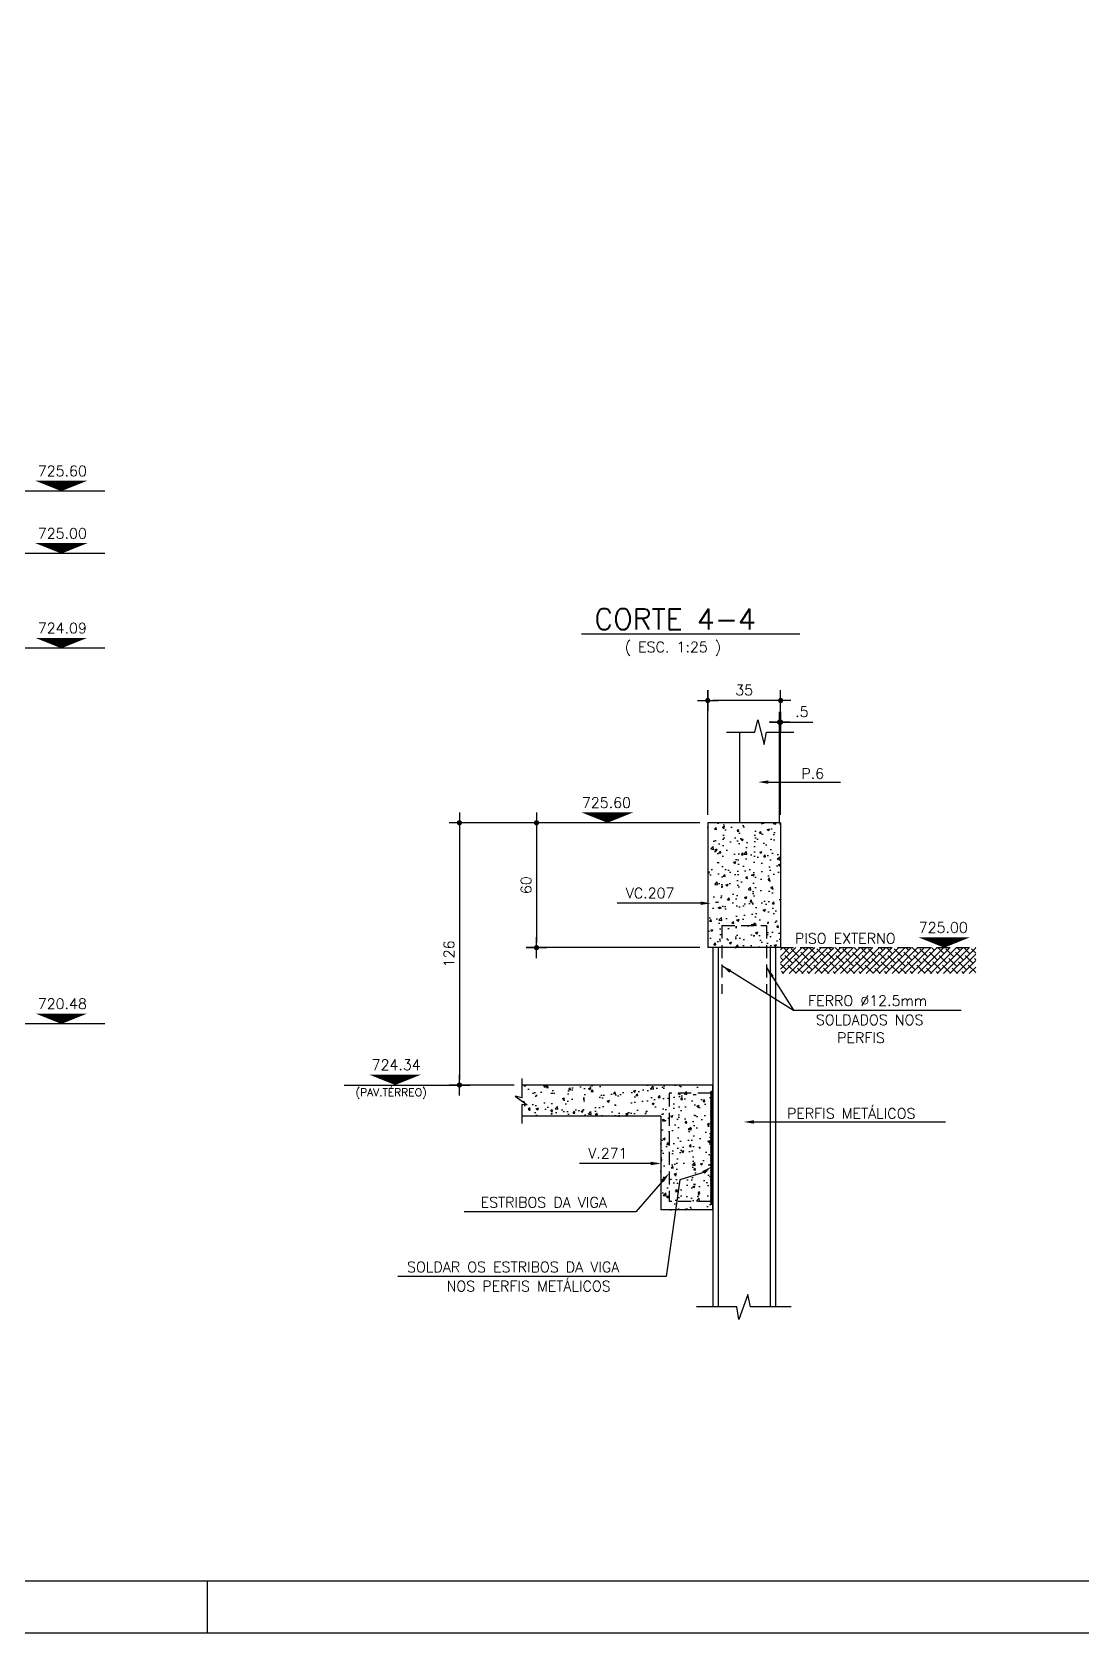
# Model space of a CAD drawing. Header units: inches. Extents: x 0 to 5940, y 0 to 4205.
# Drawn here: x 3921 to 4931, y 0 to 1539 of the extents above; entities that cross this region are included whole.
import ezdxf
from ezdxf.enums import TextEntityAlignment as Align

# ---------------------------------------------------------------- set-up
doc = ezdxf.new("R2010")
doc.units = ezdxf.units.IN
doc.header["$LTSCALE"] = 50
doc.header["$MEASUREMENT"] = 0
doc.linetypes.add('HIDDEN', pattern=[0.375, 0.25, -0.125])
for name, color, linetype in [('COTA', 6, 'Continuous'), ('DETALHES', 2, 'Continuous'), ('FOLHA', 7, 'Continuous'), ('NIVEL', 3, 'Continuous'), ('TEXTO', 3, 'Continuous')]:
    doc.layers.add(name, color=color, linetype=linetype)
doc.styles.add('ROMANS', font='romans.shx')
doc.dimstyles.new('COTA_25', dxfattribs={"dimscale": 5, "dimtxt": 2, "dimasz": 1, "dimexe": 2, "dimexo": 1.5, "dimgap": 1, "dimtad": 1, "dimlfac": 0.5, "dimzin": 12, "dimdsep": 46, "dimtxsty": 'ROMANS', "dimblk1": 'COTA', "dimblk2": 'COTA', "dimsah": 1, "dimcen": -4, "dimdle": 1.5, "dimclrd": 6, "dimclre": 6, "dimclrt": 3, "dimadec": 0, "dimazin": 0, "dimtfac": 1, "dimtofl": 0, "dimtmove": 0, "dimatfit": 3, "dimldrblk": 'COTA', "dimfxl": 1, "dimtolj": 1, "dimtzin": 12, "dimarcsym": 0})

# ---------------------------------------------------------------- blocks, each defined once
blk = doc.blocks.new('*X4')
at = {"color": 0}
for p, q in [((3776.4, -1206.8), (3778.4, -1204.8)), ((3776.4, -1206.6), (3778.2, -1204.8)), ((3776.4, -1206.4), (3778, -1204.8)), ((3776.4, -1206.2), (3777.9, -1204.8)), ((3776.4, -1206), (3777.7, -1204.8)), ((3776.4, -1205.9), (3777.5, -1204.8)), ((3776.4, -1205.7), (3777.3, -1204.8)), ((3776.4, -1205.5), (3777.2, -1204.8)), ((3776.4, -1205.3), (3777, -1204.8)), ((3776.4, -1205.2), (3776.8, -1204.8)), ((3776.4, -1205), (3776.6, -1204.8)), ((3776.4, -1204.8), (3776.4, -1204.8)), ((3776.4, -1206.9), (3778.4, -1204.9)), ((3776.4, -1207.1), (3778.4, -1205.1)), ((3776.4, -1207.3), (3778.4, -1205.3)), ((3776.4, -1207.5), (3778.4, -1205.5)), ((3776.4, -1207.6), (3778.4, -1205.6)), ((3776.4, -1207.8), (3778.4, -1205.8)), ((3776.4, -1208), (3778.4, -1206)), ((3776.4, -1208.2), (3778.4, -1206.2)), ((3776.4, -1208.3), (3778.4, -1206.3)), ((3776.4, -1208.5), (3778.4, -1206.5)), ((3776.4, -1208.7), (3778.4, -1206.7)), ((3776.4, -1208.9), (3778.4, -1206.9)), ((3776.4, -1209), (3778.4, -1207)), ((3776.4, -1209.2), (3778.4, -1207.2)), ((3776.4, -1209.4), (3778.4, -1207.4)), ((3776.4, -1209.6), (3778.4, -1207.6)), ((3776.4, -1209.8), (3778.4, -1207.8)), ((3776.4, -1209.9), (3778.4, -1207.9)), ((3776.4, -1210.1), (3778.4, -1208.1)), ((3776.4, -1210.3), (3778.4, -1208.3)), ((3776.4, -1210.5), (3778.4, -1208.5)), ((3776.4, -1210.6), (3778.4, -1208.6)), ((3776.4, -1210.8), (3778.4, -1208.8)), ((3776.4, -1211), (3778.4, -1209)), ((3776.4, -1211.2), (3778.4, -1209.2)), ((3776.4, -1211.3), (3778.4, -1209.3)), ((3776.4, -1211.5), (3778.4, -1209.5)), ((3776.4, -1211.7), (3778.4, -1209.7)), ((3776.4, -1211.9), (3778.4, -1209.9)), ((3776.4, -1212.1), (3778.4, -1210.1)), ((3776.4, -1212.2), (3778.4, -1210.2)), ((3776.4, -1212.4), (3778.4, -1210.4)), ((3776.4, -1212.6), (3778.4, -1210.6)), ((3776.4, -1212.8), (3778.4, -1210.8)), ((3776.4, -1212.9), (3778.4, -1210.9)), ((3776.4, -1213.1), (3778.4, -1211.1)), ((3776.4, -1213.3), (3778.4, -1211.3)), ((3776.4, -1213.5), (3778.4, -1211.5)), ((3776.4, -1213.6), (3778.4, -1211.6)), ((3776.4, -1213.8), (3778.4, -1211.8)), ((3776.4, -1214), (3778.4, -1212)), ((3776.4, -1214.2), (3778.4, -1212.2)), ((3776.4, -1214.4), (3778.4, -1212.4)), ((3776.4, -1214.5), (3778.4, -1212.5)), ((3776.4, -1214.7), (3778.4, -1212.7)), ((3776.4, -1214.9), (3778.4, -1212.9)), ((3776.4, -1215.1), (3778.4, -1213.1)), ((3776.4, -1215.2), (3778.4, -1213.2)), ((3776.4, -1215.4), (3778.4, -1213.4)), ((3776.4, -1215.6), (3778.4, -1213.6)), ((3776.4, -1215.8), (3778.4, -1213.8)), ((3776.4, -1215.9), (3778.4, -1213.9)), ((3776.4, -1216.1), (3778.4, -1214.1)), ((3776.4, -1216.3), (3778.4, -1214.3)), ((3776.4, -1216.5), (3778.4, -1214.5)), ((3776.4, -1216.7), (3778.4, -1214.7)), ((3776.4, -1216.8), (3778.4, -1214.8)), ((3776.4, -1217), (3778.4, -1215)), ((3776.4, -1217.2), (3778.4, -1215.2)), ((3776.4, -1217.4), (3778.4, -1215.4)), ((3776.4, -1217.5), (3778.4, -1215.5)), ((3776.4, -1217.7), (3778.4, -1215.7)), ((3776.4, -1217.9), (3778.4, -1215.9)), ((3776.4, -1218.1), (3778.4, -1216.1)), ((3776.4, -1218.2), (3778.4, -1216.2)), ((3776.4, -1218.4), (3778.4, -1216.4)), ((3776.4, -1218.6), (3778.4, -1216.6)), ((3776.4, -1218.8), (3778.4, -1216.8)), ((3776.4, -1218.9), (3778.4, -1216.9)), ((3776.4, -1219.1), (3778.4, -1217.1)), ((3776.4, -1219.3), (3778.4, -1217.3)), ((3776.4, -1219.5), (3778.4, -1217.5)), ((3776.4, -1219.7), (3778.4, -1217.7)), ((3776.4, -1219.8), (3778.4, -1217.8)), ((3776.4, -1220), (3778.4, -1218)), ((3776.4, -1220.2), (3778.4, -1218.2)), ((3776.4, -1220.4), (3778.4, -1218.4)), ((3776.4, -1220.5), (3778.4, -1218.5)), ((3776.4, -1220.7), (3778.4, -1218.7)), ((3776.4, -1220.9), (3778.4, -1218.9)), ((3776.4, -1221.1), (3778.4, -1219.1)), ((3776.4, -1221.2), (3778.4, -1219.2)), ((3776.4, -1221.4), (3778.4, -1219.4)), ((3776.4, -1221.6), (3778.4, -1219.6)), ((3776.4, -1221.8), (3778.4, -1219.8)), ((3776.4, -1222), (3778.4, -1220)), ((3776.4, -1222.1), (3778.4, -1220.1)), ((3776.4, -1222.3), (3778.4, -1220.3)), ((3776.4, -1222.5), (3778.4, -1220.5)), ((3776.4, -1222.7), (3778.4, -1220.7)), ((3776.4, -1222.8), (3778.4, -1220.8)), ((3776.4, -1223), (3778.4, -1221)), ((3776.4, -1223.2), (3778.4, -1221.2)), ((3776.4, -1223.4), (3778.4, -1221.4)), ((3776.4, -1223.5), (3778.4, -1221.5)), ((3776.4, -1223.7), (3778.4, -1221.7)), ((3776.4, -1223.9), (3778.4, -1221.9)), ((3776.4, -1224.1), (3778.4, -1222.1)), ((3776.4, -1224.3), (3778.4, -1222.3)), ((3776.4, -1224.4), (3778.4, -1222.4)), ((3776.4, -1224.6), (3778.4, -1222.6)), ((3776.4, -1224.8), (3778.4, -1222.8)), ((3776.4, -1225), (3778.4, -1223)), ((3776.4, -1225.1), (3778.4, -1223.1)), ((3776.4, -1225.3), (3778.4, -1223.3)), ((3776.4, -1225.5), (3778.4, -1223.5)), ((3776.4, -1225.7), (3778.4, -1223.7)), ((3776.4, -1225.8), (3778.4, -1223.8)), ((3776.4, -1226), (3778.4, -1224)), ((3776.4, -1226.2), (3778.4, -1224.2)), ((3776.4, -1226.4), (3778.4, -1224.4)), ((3776.4, -1226.6), (3778.4, -1224.6)), ((3776.4, -1226.7), (3778.4, -1224.7)), ((3776.4, -1226.9), (3778.4, -1224.9)), ((3776.4, -1227.1), (3778.4, -1225.1)), ((3776.4, -1227.3), (3778.4, -1225.3)), ((3776.4, -1227.4), (3778.4, -1225.4)), ((3776.4, -1227.6), (3778.4, -1225.6)), ((3776.4, -1227.8), (3778.4, -1225.8)), ((3776.4, -1228), (3778.4, -1226)), ((3776.4, -1228.1), (3778.4, -1226.1)), ((3776.4, -1228.3), (3778.4, -1226.3)), ((3776.4, -1228.5), (3778.4, -1226.5)), ((3776.4, -1228.7), (3778.4, -1226.7)), ((3776.4, -1228.8), (3778.4, -1226.8)), ((3776.4, -1229), (3778.4, -1227)), ((3776.4, -1229.2), (3778.4, -1227.2)), ((3776.4, -1229.4), (3778.4, -1227.4)), ((3776.4, -1229.6), (3778.4, -1227.6)), ((3776.4, -1229.7), (3778.4, -1227.7)), ((3776.4, -1229.9), (3778.4, -1227.9)), ((3776.4, -1230.1), (3778.4, -1228.1)), ((3776.4, -1230.3), (3778.4, -1228.3)), ((3776.4, -1230.4), (3778.4, -1228.4)), ((3776.4, -1230.6), (3778.4, -1228.6)), ((3776.4, -1230.8), (3778.4, -1228.8)), ((3776.4, -1231), (3778.4, -1229)), ((3776.4, -1231.1), (3778.4, -1229.1)), ((3776.4, -1231.3), (3778.4, -1229.3)), ((3776.4, -1231.5), (3778.4, -1229.5)), ((3776.4, -1231.7), (3778.4, -1229.7)), ((3776.4, -1231.9), (3778.4, -1229.9)), ((3776.4, -1232), (3778.4, -1230)), ((3776.4, -1232.2), (3778.4, -1230.2)), ((3776.4, -1232.4), (3778.4, -1230.4)), ((3776.4, -1232.6), (3778.4, -1230.6)), ((3776.4, -1232.7), (3778.4, -1230.7)), ((3776.4, -1232.9), (3778.4, -1230.9)), ((3776.4, -1233.1), (3778.4, -1231.1)), ((3776.4, -1233.3), (3778.4, -1231.3)), ((3776.4, -1233.4), (3778.4, -1231.4)), ((3776.4, -1233.6), (3778.4, -1231.6)), ((3776.4, -1233.8), (3778.4, -1231.8)), ((3776.4, -1234), (3778.4, -1232)), ((3776.4, -1234.2), (3778.4, -1232.2)), ((3776.4, -1234.3), (3778.4, -1232.3)), ((3776.4, -1234.5), (3778.4, -1232.5)), ((3776.4, -1234.7), (3778.4, -1232.7)), ((3776.4, -1234.9), (3778.4, -1232.9)), ((3776.4, -1235), (3778.4, -1233)), ((3776.4, -1235.2), (3778.4, -1233.2)), ((3776.4, -1235.4), (3778.4, -1233.4)), ((3776.4, -1235.6), (3778.4, -1233.6)), ((3776.4, -1235.7), (3778.4, -1233.7)), ((3776.4, -1235.9), (3778.4, -1233.9)), ((3776.4, -1236.1), (3778.4, -1234.1)), ((3776.4, -1236.3), (3778.4, -1234.3)), ((3776.4, -1236.4), (3778.4, -1234.4)), ((3776.4, -1236.6), (3778.4, -1234.6)), ((3776.4, -1236.8), (3778.4, -1234.8)), ((3776.4, -1237), (3778.4, -1235)), ((3776.4, -1237.2), (3778.4, -1235.2)), ((3776.4, -1237.3), (3778.4, -1235.3)), ((3776.4, -1237.5), (3778.4, -1235.5)), ((3776.4, -1237.7), (3778.4, -1235.7)), ((3776.4, -1237.9), (3778.4, -1235.9)), ((3776.4, -1238), (3778.4, -1236)), ((3776.4, -1238.2), (3778.4, -1236.2)), ((3776.4, -1238.4), (3778.4, -1236.4)), ((3776.4, -1238.6), (3778.4, -1236.6)), ((3776.4, -1238.7), (3778.4, -1236.7)), ((3776.4, -1238.9), (3778.4, -1236.9)), ((3776.4, -1239.1), (3778.4, -1237.1)), ((3776.4, -1239.3), (3778.4, -1237.3)), ((3776.4, -1239.5), (3778.4, -1237.5)), ((3776.4, -1239.6), (3778.4, -1237.6)), ((3776.4, -1239.8), (3778.4, -1237.8)), ((3776.4, -1240), (3778.4, -1238)), ((3776.4, -1240.2), (3778.4, -1238.2)), ((3776.4, -1240.3), (3778.4, -1238.3)), ((3776.4, -1240.5), (3778.4, -1238.5)), ((3776.4, -1240.7), (3778.4, -1238.7)), ((3776.4, -1240.9), (3778.4, -1238.9)), ((3776.4, -1241), (3778.4, -1239)), ((3776.4, -1241.2), (3778.4, -1239.2)), ((3776.4, -1241.4), (3778.4, -1239.4)), ((3776.4, -1241.6), (3778.4, -1239.6)), ((3776.4, -1241.8), (3778.4, -1239.8)), ((3776.4, -1241.9), (3778.4, -1239.9)), ((3776.4, -1242.1), (3778.4, -1240.1)), ((3776.4, -1242.3), (3778.4, -1240.3)), ((3776.4, -1242.5), (3778.4, -1240.5)), ((3776.4, -1242.6), (3778.4, -1240.6)), ((3776.4, -1242.8), (3778.4, -1240.8)), ((3776.4, -1243), (3778.4, -1241)), ((3776.4, -1243.2), (3778.4, -1241.2)), ((3776.4, -1243.3), (3778.4, -1241.3)), ((3776.4, -1243.5), (3778.4, -1241.5)), ((3776.4, -1243.7), (3778.4, -1241.7)), ((3776.4, -1243.9), (3778.4, -1241.9)), ((3776.4, -1244.1), (3778.4, -1242.1)), ((3776.4, -1244.2), (3778.4, -1242.2)), ((3776.4, -1244.4), (3778.4, -1242.4)), ((3776.4, -1244.6), (3778.4, -1242.6)), ((3776.4, -1244.8), (3778.4, -1242.8)), ((3776.4, -1244.9), (3778.4, -1242.9)), ((3776.4, -1245.1), (3778.4, -1243.1)), ((3776.4, -1245.3), (3778.4, -1243.3)), ((3776.4, -1245.5), (3778.4, -1243.5)), ((3776.4, -1245.6), (3778.4, -1243.6)), ((3776.4, -1245.8), (3778.4, -1243.8)), ((3776.4, -1246), (3778.4, -1244)), ((3776.4, -1246.2), (3778.4, -1244.2)), ((3776.4, -1246.3), (3778.4, -1244.3)), ((3776.4, -1246.5), (3778.4, -1244.5)), ((3776.4, -1246.7), (3778.4, -1244.7)), ((3776.4, -1246.9), (3778.4, -1244.9)), ((3776.4, -1247.1), (3778.4, -1245.1)), ((3776.4, -1247.2), (3778.4, -1245.2)), ((3776.4, -1247.4), (3778.4, -1245.4)), ((3776.4, -1247.6), (3778.4, -1245.6)), ((3776.4, -1247.8), (3778.4, -1245.8)), ((3776.4, -1247.9), (3778.4, -1245.9)), ((3776.4, -1248.1), (3778.4, -1246.1)), ((3776.4, -1248.3), (3778.4, -1246.3)), ((3776.4, -1248.5), (3778.4, -1246.5)), ((3776.4, -1248.6), (3778.4, -1246.6)), ((3776.4, -1248.8), (3778.4, -1246.8)), ((3776.4, -1249), (3778.4, -1247)), ((3776.4, -1249.2), (3778.4, -1247.2)), ((3776.4, -1249.4), (3778.4, -1247.4)), ((3776.4, -1249.5), (3778.4, -1247.5)), ((3776.4, -1249.7), (3778.4, -1247.7)), ((3776.4, -1249.9), (3778.4, -1247.9)), ((3776.4, -1250.1), (3778.4, -1248.1)), ((3776.4, -1250.2), (3778.4, -1248.2)), ((3776.4, -1250.4), (3778.4, -1248.4)), ((3776.4, -1250.6), (3778.4, -1248.6)), ((3776.4, -1250.8), (3778.4, -1248.8)), ((3776.4, -1250.9), (3778.4, -1248.9)), ((3776.4, -1251.1), (3778.4, -1249.1)), ((3776.4, -1251.3), (3778.4, -1249.3)), ((3776.4, -1251.5), (3778.4, -1249.5)), ((3776.4, -1251.7), (3778.4, -1249.7)), ((3776.4, -1251.8), (3778.4, -1249.8)), ((3776.4, -1252), (3778.4, -1250)), ((3776.4, -1252.2), (3778.4, -1250.2)), ((3776.4, -1252.4), (3778.4, -1250.4)), ((3776.4, -1252.5), (3778.4, -1250.5)), ((3776.4, -1252.7), (3778.4, -1250.7)), ((3776.4, -1252.9), (3778.4, -1250.9)), ((3776.4, -1253.1), (3778.4, -1251.1)), ((3776.4, -1253.2), (3778.4, -1251.2)), ((3776.4, -1253.4), (3778.4, -1251.4)), ((3776.4, -1253.6), (3778.4, -1251.6)), ((3776.4, -1253.8), (3778.4, -1251.8)), ((3776.4, -1254), (3778.4, -1252)), ((3776.4, -1254.1), (3778.4, -1252.1)), ((3776.4, -1254.3), (3778.4, -1252.3)), ((3776.4, -1254.5), (3778.4, -1252.5)), ((3776.4, -1254.7), (3778.4, -1252.7)), ((3776.4, -1254.8), (3778.4, -1252.8)), ((3776.4, -1255), (3778.4, -1253)), ((3776.4, -1255.2), (3778.4, -1253.2)), ((3776.4, -1255.4), (3778.4, -1253.4)), ((3776.4, -1255.5), (3778.4, -1253.5)), ((3776.4, -1255.7), (3778.4, -1253.7)), ((3776.4, -1255.9), (3778.4, -1253.9)), ((3776.4, -1256.1), (3778.4, -1254.1)), ((3776.4, -1256.2), (3778.4, -1254.2)), ((3776.4, -1256.4), (3778.4, -1254.4)), ((3776.4, -1256.6), (3778.4, -1254.6)), ((3776.4, -1256.8), (3778.4, -1254.8)), ((3776.4, -1257), (3778.4, -1255)), ((3776.4, -1257.1), (3778.4, -1255.1)), ((3776.4, -1257.3), (3778.4, -1255.3)), ((3776.4, -1257.5), (3778.4, -1255.5)), ((3776.4, -1257.7), (3778.4, -1255.7)), ((3776.4, -1257.8), (3778.4, -1255.8)), ((3776.4, -1258), (3778.4, -1256)), ((3776.4, -1258.2), (3778.4, -1256.2)), ((3776.4, -1258.4), (3778.4, -1256.4)), ((3776.4, -1258.5), (3778.4, -1256.5)), ((3776.4, -1258.7), (3778.4, -1256.7)), ((3776.4, -1258.9), (3778.4, -1256.9)), ((3776.4, -1259.1), (3778.4, -1257.1)), ((3776.4, -1259.3), (3778.4, -1257.3)), ((3776.4, -1259.4), (3778.4, -1257.4)), ((3776.4, -1259.6), (3778.4, -1257.6)), ((3776.4, -1259.8), (3778.4, -1257.8)), ((3776.4, -1260), (3778.4, -1258)), ((3776.4, -1260.1), (3778.4, -1258.1)), ((3776.4, -1260.3), (3778.4, -1258.3)), ((3776.4, -1260.5), (3778.4, -1258.5)), ((3776.4, -1260.7), (3778.4, -1258.7)), ((3776.4, -1260.8), (3778.4, -1258.8)), ((3776.4, -1261), (3778.4, -1259)), ((3776.4, -1261.2), (3778.4, -1259.2)), ((3776.4, -1261.4), (3778.4, -1259.4)), ((3776.4, -1261.6), (3778.4, -1259.6)), ((3776.4, -1261.7), (3778.4, -1259.7)), ((3776.4, -1261.9), (3778.4, -1259.9)), ((3776.4, -1262.1), (3778.4, -1260.1)), ((3776.4, -1262.3), (3778.4, -1260.3)), ((3776.4, -1262.4), (3778.4, -1260.4)), ((3776.4, -1262.6), (3778.4, -1260.6)), ((3776.4, -1262.8), (3778.4, -1260.8)), ((3776.4, -1263), (3778.4, -1261)), ((3776.4, -1263.1), (3778.4, -1261.1)), ((3776.4, -1263.3), (3778.4, -1261.3)), ((3776.4, -1263.5), (3778.4, -1261.5)), ((3776.4, -1263.7), (3778.4, -1261.7)), ((3776.4, -1263.9), (3778.4, -1261.9)), ((3776.4, -1264), (3778.4, -1262)), ((3776.4, -1264.2), (3778.4, -1262.2)), ((3776.4, -1264.4), (3778.4, -1262.4)), ((3776.4, -1264.6), (3778.4, -1262.6)), ((3776.4, -1264.7), (3778.4, -1262.7)), ((3776.4, -1264.9), (3778.4, -1262.9)), ((3776.4, -1265.1), (3778.4, -1263.1)), ((3776.4, -1265.3), (3778.4, -1263.3)), ((3776.4, -1265.4), (3778.4, -1263.4)), ((3776.4, -1265.6), (3778.4, -1263.6)), ((3776.4, -1265.8), (3778.4, -1263.8)), ((3776.4, -1266), (3778.4, -1264)), ((3776.4, -1266.1), (3778.4, -1264.1)), ((3776.4, -1266.3), (3778.4, -1264.3)), ((3776.4, -1266.5), (3778.4, -1264.5)), ((3776.4, -1266.7), (3778.4, -1264.7)), ((3776.4, -1266.9), (3778.4, -1264.9)), ((3776.4, -1267), (3778.4, -1265)), ((3776.4, -1267.2), (3778.4, -1265.2)), ((3776.4, -1267.4), (3778.4, -1265.4)), ((3776.4, -1267.6), (3778.4, -1265.6)), ((3776.4, -1267.7), (3778.4, -1265.7)), ((3776.4, -1267.9), (3778.4, -1265.9)), ((3776.4, -1268.1), (3778.4, -1266.1)), ((3776.4, -1268.3), (3778.4, -1266.3)), ((3776.4, -1268.4), (3778.4, -1266.4)), ((3776.4, -1268.6), (3778.4, -1266.6)), ((3776.4, -1268.8), (3778.4, -1266.8)), ((3776.4, -1269), (3778.4, -1267)), ((3776.4, -1269.2), (3778.4, -1267.2)), ((3776.4, -1269.3), (3778.4, -1267.3)), ((3776.4, -1269.5), (3778.4, -1267.5)), ((3776.4, -1269.7), (3778.4, -1267.7)), ((3776.4, -1269.9), (3778.4, -1267.9)), ((3776.4, -1270), (3778.4, -1268)), ((3776.4, -1270.2), (3778.4, -1268.2)), ((3776.4, -1270.4), (3778.4, -1268.4)), ((3776.4, -1270.6), (3778.4, -1268.6)), ((3776.4, -1270.7), (3778.4, -1268.7)), ((3776.4, -1270.9), (3778.4, -1268.9)), ((3776.4, -1271.1), (3778.4, -1269.1)), ((3776.4, -1271.3), (3778.4, -1269.3)), ((3776.4, -1271.5), (3778.4, -1269.5)), ((3776.4, -1271.6), (3778.4, -1269.6)), ((3776.4, -1271.8), (3778.4, -1269.8)), ((3776.4, -1272), (3778.4, -1270)), ((3776.4, -1272.2), (3778.4, -1270.2)), ((3776.4, -1272.3), (3778.4, -1270.3)), ((3776.4, -1272.5), (3778.4, -1270.5)), ((3776.4, -1272.7), (3778.4, -1270.7)), ((3776.4, -1272.9), (3778.4, -1270.9)), ((3776.4, -1273), (3778.4, -1271)), ((3776.4, -1273.2), (3778.4, -1271.2)), ((3776.4, -1273.4), (3778.4, -1271.4)), ((3776.4, -1273.6), (3778.4, -1271.6)), ((3776.4, -1273.7), (3778.4, -1271.7)), ((3776.4, -1273.9), (3778.4, -1271.9)), ((3776.4, -1274.1), (3778.4, -1272.1)), ((3776.4, -1274.3), (3778.4, -1272.3)), ((3776.4, -1274.5), (3778.4, -1272.5)), ((3776.4, -1274.6), (3778.4, -1272.6)), ((3776.4, -1274.8), (3778.4, -1272.8)), ((3776.4, -1275), (3778.4, -1273)), ((3776.4, -1275.2), (3778.4, -1273.2)), ((3776.4, -1275.3), (3778.4, -1273.3)), ((3776.4, -1275.5), (3778.4, -1273.5)), ((3776.4, -1275.7), (3778.4, -1273.7)), ((3776.4, -1275.9), (3778.4, -1273.9)), ((3776.4, -1276), (3778.4, -1274)), ((3776.4, -1276.2), (3778.4, -1274.2)), ((3776.4, -1276.4), (3778.4, -1274.4)), ((3776.4, -1276.6), (3778.4, -1274.6)), ((3776.4, -1276.8), (3778.4, -1274.8)), ((3776.4, -1276.9), (3778.4, -1274.9)), ((3776.4, -1277.1), (3778.4, -1275.1)), ((3776.4, -1277.3), (3778.4, -1275.3)), ((3776.4, -1277.5), (3778.4, -1275.5)), ((3776.4, -1277.6), (3778.4, -1275.6)), ((3776.4, -1277.8), (3778.4, -1275.8)), ((3776.4, -1278), (3778.4, -1276)), ((3776.4, -1278.2), (3778.4, -1276.2)), ((3776.4, -1278.3), (3778.4, -1276.3)), ((3776.4, -1278.5), (3778.4, -1276.5)), ((3776.4, -1278.7), (3778.4, -1276.7)), ((3776.4, -1278.9), (3778.4, -1276.9)), ((3776.4, -1279.1), (3778.4, -1277.1)), ((3776.4, -1279.2), (3778.4, -1277.2)), ((3776.4, -1279.4), (3778.4, -1277.4)), ((3776.4, -1279.6), (3778.4, -1277.6)), ((3776.4, -1279.8), (3778.4, -1277.8)), ((3776.4, -1279.9), (3778.4, -1277.9)), ((3776.4, -1280.1), (3778.4, -1278.1)), ((3776.4, -1280.3), (3778.4, -1278.3)), ((3776.4, -1280.5), (3778.4, -1278.5)), ((3776.4, -1280.6), (3778.4, -1278.6)), ((3776.4, -1280.8), (3778.4, -1278.8)), ((3776.4, -1281), (3778.4, -1279)), ((3776.4, -1281.2), (3778.4, -1279.2)), ((3776.4, -1281.4), (3778.4, -1279.4)), ((3776.4, -1281.5), (3778.4, -1279.5)), ((3776.4, -1281.7), (3778.4, -1279.7)), ((3776.4, -1281.9), (3778.4, -1279.9)), ((3776.4, -1282.1), (3778.4, -1280.1)), ((3776.4, -1282.2), (3778.4, -1280.2)), ((3776.4, -1282.4), (3778.4, -1280.4)), ((3776.4, -1282.6), (3778.4, -1280.6)), ((3776.4, -1282.8), (3778.4, -1280.8)), ((3776.4, -1282.9), (3778.4, -1280.9)), ((3776.4, -1283.1), (3778.4, -1281.1)), ((3776.4, -1283.3), (3778.4, -1281.3)), ((3776.4, -1283.5), (3778.4, -1281.5)), ((3776.4, -1283.6), (3778.4, -1281.6)), ((3776.4, -1283.8), (3778.4, -1281.8)), ((3776.4, -1284), (3778.4, -1282)), ((3776.4, -1284.2), (3778.4, -1282.2)), ((3776.4, -1284.4), (3778.4, -1282.4)), ((3776.4, -1284.5), (3778.4, -1282.5)), ((3776.4, -1284.7), (3778.4, -1282.7)), ((3776.4, -1284.9), (3778.4, -1282.9)), ((3776.4, -1285.1), (3778.4, -1283.1)), ((3776.4, -1285.2), (3778.4, -1283.2)), ((3776.4, -1285.4), (3778.4, -1283.4)), ((3776.4, -1285.6), (3778.4, -1283.6)), ((3776.4, -1285.8), (3778.4, -1283.8)), ((3776.4, -1285.9), (3778.4, -1283.9)), ((3776.4, -1286.1), (3778.4, -1284.1)), ((3776.4, -1286.3), (3778.4, -1284.3)), ((3776.4, -1286.5), (3778.4, -1284.5)), ((3776.4, -1286.7), (3778.4, -1284.7)), ((3776.4, -1286.8), (3778.4, -1284.8)), ((3776.4, -1287), (3778.4, -1285)), ((3776.4, -1287.2), (3778.4, -1285.2)), ((3776.4, -1287.4), (3778.4, -1285.4)), ((3776.4, -1287.5), (3778.4, -1285.5)), ((3776.4, -1287.7), (3778.4, -1285.7)), ((3776.4, -1287.9), (3778.4, -1285.9)), ((3776.4, -1288.1), (3778.4, -1286.1)), ((3776.4, -1288.2), (3778.4, -1286.2)), ((3776.4, -1288.4), (3778.4, -1286.4)), ((3776.4, -1288.6), (3778.4, -1286.6)), ((3776.4, -1288.8), (3778.4, -1286.8)), ((3776.4, -1289), (3778.4, -1287)), ((3776.4, -1289.1), (3778.4, -1287.1)), ((3776.4, -1289.3), (3778.4, -1287.3)), ((3776.4, -1289.5), (3778.4, -1287.5)), ((3776.4, -1289.7), (3778.4, -1287.7)), ((3776.4, -1289.8), (3778.4, -1287.8)), ((3776.4, -1290), (3778.4, -1288)), ((3776.4, -1290.2), (3778.4, -1288.2)), ((3776.4, -1290.4), (3778.4, -1288.4)), ((3776.4, -1290.5), (3778.4, -1288.5)), ((3776.4, -1290.7), (3778.4, -1288.7)), ((3776.4, -1290.9), (3778.4, -1288.9)), ((3776.4, -1291.1), (3778.4, -1289.1)), ((3776.4, -1291.3), (3778.4, -1289.3)), ((3776.4, -1291.4), (3778.4, -1289.4)), ((3776.4, -1291.6), (3778.4, -1289.6)), ((3776.4, -1291.8), (3778.4, -1289.8)), ((3776.4, -1292), (3778.4, -1290)), ((3776.4, -1292.1), (3778.4, -1290.1)), ((3776.4, -1292.3), (3778.4, -1290.3)), ((3776.4, -1292.5), (3778.4, -1290.5)), ((3776.4, -1292.7), (3778.4, -1290.7)), ((3776.4, -1292.8), (3778.4, -1290.8)), ((3776.4, -1293), (3778.4, -1291)), ((3776.4, -1293.2), (3778.4, -1291.2)), ((3776.4, -1293.4), (3778.4, -1291.4)), ((3776.4, -1293.5), (3778.4, -1291.5)), ((3776.4, -1293.7), (3778.4, -1291.7)), ((3776.4, -1293.9), (3778.4, -1291.9)), ((3776.4, -1294.1), (3778.4, -1292.1)), ((3776.4, -1294.3), (3778.4, -1292.3)), ((3776.4, -1294.4), (3778.4, -1292.4)), ((3776.4, -1294.6), (3778.4, -1292.6)), ((3776.4, -1294.8), (3778.4, -1292.8)), ((3776.4, -1295), (3778.4, -1293)), ((3776.4, -1295.1), (3778.4, -1293.1)), ((3776.4, -1295.3), (3778.4, -1293.3)), ((3776.4, -1295.5), (3778.4, -1293.5)), ((3776.4, -1295.7), (3778.4, -1293.7)), ((3776.4, -1295.8), (3778.4, -1293.8)), ((3776.4, -1296), (3778.4, -1294)), ((3776.4, -1296.2), (3778.4, -1294.2)), ((3776.4, -1296.4), (3778.4, -1294.4)), ((3776.4, -1296.6), (3778.4, -1294.6)), ((3776.4, -1296.7), (3778.4, -1294.7)), ((3776.4, -1296.9), (3778.4, -1294.9)), ((3776.4, -1297.1), (3778.4, -1295.1)), ((3776.4, -1297.3), (3778.4, -1295.3)), ((3776.4, -1297.4), (3778.4, -1295.4)), ((3776.4, -1297.6), (3778.4, -1295.6)), ((3776.4, -1297.8), (3778.4, -1295.8)), ((3776.4, -1298), (3778.4, -1296)), ((3776.4, -1298.1), (3778.4, -1296.1)), ((3776.4, -1298.3), (3778.4, -1296.3)), ((3776.4, -1298.5), (3778.4, -1296.5)), ((3776.4, -1298.7), (3778.4, -1296.7)), ((3776.4, -1298.9), (3778.4, -1296.9)), ((3776.4, -1299), (3778.4, -1297)), ((3776.4, -1299.2), (3778.4, -1297.2)), ((3776.4, -1299.4), (3778.4, -1297.4)), ((3776.4, -1299.6), (3778.4, -1297.6)), ((3776.4, -1299.7), (3778.4, -1297.7)), ((3776.4, -1299.9), (3778.4, -1297.9)), ((3776.4, -1300.1), (3778.4, -1298.1)), ((3776.4, -1300.3), (3778.4, -1298.3)), ((3776.4, -1300.4), (3778.4, -1298.4)), ((3776.4, -1300.6), (3778.4, -1298.6)), ((3776.4, -1300.8), (3778.4, -1298.8)), ((3776.4, -1301), (3778.4, -1299)), ((3776.4, -1301.1), (3778.4, -1299.1)), ((3776.4, -1301.3), (3778.4, -1299.3)), ((3776.4, -1301.5), (3778.4, -1299.5)), ((3776.4, -1301.7), (3778.4, -1299.7)), ((3776.4, -1301.9), (3778.4, -1299.9)), ((3776.4, -1302), (3778.4, -1300)), ((3776.4, -1302.2), (3778.4, -1300.2)), ((3776.4, -1302.4), (3778.4, -1300.4)), ((3776.4, -1302.6), (3778.4, -1300.6)), ((3776.4, -1302.7), (3778.4, -1300.7)), ((3776.4, -1302.9), (3778.4, -1300.9)), ((3776.4, -1303.1), (3778.4, -1301.1)), ((3776.4, -1303.3), (3778.4, -1301.3)), ((3776.4, -1303.4), (3778.4, -1301.4)), ((3776.4, -1303.6), (3778.4, -1301.6)), ((3776.4, -1303.8), (3778.4, -1301.8)), ((3776.4, -1304), (3778.4, -1302)), ((3776.4, -1304.2), (3778.4, -1302.2)), ((3776.4, -1304.3), (3778.4, -1302.3)), ((3776.4, -1304.5), (3778.4, -1302.5)), ((3776.4, -1304.7), (3778.4, -1302.7)), ((3776.4, -1304.9), (3778.4, -1302.9)), ((3776.4, -1305), (3778.4, -1303)), ((3776.4, -1305.2), (3778.4, -1303.2)), ((3776.4, -1305.4), (3778.4, -1303.4)), ((3776.4, -1305.6), (3778.4, -1303.6)), ((3776.4, -1305.7), (3778.4, -1303.7)), ((3776.4, -1305.9), (3778.4, -1303.9)), ((3776.4, -1306.1), (3778.4, -1304.1)), ((3776.4, -1306.3), (3778.4, -1304.3)), ((3776.4, -1306.5), (3778.4, -1304.5)), ((3776.4, -1306.6), (3778.4, -1304.6)), ((3776.4, -1306.8), (3778.4, -1304.8)), ((3776.4, -1307), (3778.4, -1305)), ((3776.4, -1307.2), (3778.4, -1305.2)), ((3776.4, -1307.3), (3778.4, -1305.3)), ((3776.4, -1307.5), (3778.4, -1305.5)), ((3776.4, -1307.7), (3778.4, -1305.7)), ((3776.4, -1307.9), (3778.4, -1305.9)), ((3776.4, -1308), (3778.4, -1306)), ((3776.4, -1308.2), (3778.4, -1306.2)), ((3776.4, -1308.4), (3778.4, -1306.4)), ((3776.4, -1308.6), (3778.4, -1306.6)), ((3776.4, -1308.8), (3778.4, -1306.8)), ((3776.4, -1308.9), (3778.4, -1306.9)), ((3776.4, -1309.1), (3778.4, -1307.1)), ((3776.4, -1309.3), (3778.4, -1307.3)), ((3776.4, -1309.5), (3778.4, -1307.5)), ((3776.4, -1309.6), (3778.4, -1307.6)), ((3776.4, -1309.8), (3778.4, -1307.8)), ((3776.4, -1310), (3778.4, -1308)), ((3776.4, -1310.2), (3778.4, -1308.2)), ((3776.4, -1310.3), (3778.4, -1308.3)), ((3776.4, -1310.5), (3778.4, -1308.5)), ((3776.4, -1310.7), (3778.4, -1308.7)), ((3776.4, -1310.9), (3778.4, -1308.9)), ((3776.4, -1311), (3778.4, -1309)), ((3776.4, -1311.2), (3778.4, -1309.2)), ((3776.4, -1311.4), (3778.4, -1309.4)), ((3776.4, -1311.6), (3778.4, -1309.6)), ((3776.4, -1311.8), (3778.4, -1309.8)), ((3776.4, -1311.9), (3778.4, -1309.9)), ((3776.4, -1312.1), (3778.4, -1310.1)), ((3776.4, -1312.3), (3778.4, -1310.3)), ((3776.4, -1312.5), (3778.4, -1310.5)), ((3776.4, -1312.6), (3778.4, -1310.6)), ((3776.4, -1312.8), (3778.4, -1310.8)), ((3776.4, -1313), (3778.4, -1311)), ((3776.4, -1313.2), (3778.4, -1311.2)), ((3776.4, -1313.3), (3778.4, -1311.3)), ((3776.4, -1313.5), (3778.4, -1311.5)), ((3776.4, -1313.7), (3778.4, -1311.7)), ((3776.5, -1313.8), (3778.4, -1311.9)), ((3776.7, -1313.8), (3778.4, -1312.1)), ((3776.9, -1313.8), (3778.4, -1312.2)), ((3777, -1313.8), (3778.4, -1312.4)), ((3777.2, -1313.8), (3778.4, -1312.6)), ((3777.4, -1313.8), (3778.4, -1312.8)), ((3777.6, -1313.8), (3778.4, -1312.9)), ((3777.8, -1313.8), (3778.4, -1313.1)), ((3777.9, -1313.8), (3778.4, -1313.3)), ((3778.1, -1313.8), (3778.4, -1313.5)), ((3778.3, -1313.8), (3778.4, -1313.6))]:
    blk.add_line(p, q, dxfattribs=at)
blk = doc.blocks.new('COTA')
at = {"layer": 'COTA'}
for p, q in [((2, 0), (-2, 0)), ((0, -2), (0, 2))]:
    blk.add_line(p, q, dxfattribs=at)
at = {"layer": 'COTA', "const_width": 0.5}
blk.add_lwpolyline([(-0.25, 0, 1), (0.25, 0, 1)], format="xyb", close=True, dxfattribs=at)
blk = doc.blocks.new('*D54')
at = {"layer": 'COTA', "color": 6, "lineweight": -2, "transparency": 16777216}
for p, q in [((4563.5, 778.6), (4322.3, 778.6)), ((4332.3, 773.6), (4332.3, 531.6)), ((4384.8, 526.6), (4322.3, 526.6))]:
    blk.add_line(p, q, dxfattribs=at)
at = {"layer": 'Defpoints', "color": 0, "transparency": 16777216}
for p in [(4571, 778.6), (4332.3, 526.6), (4392.3, 526.6)]:
    blk.add_point(p, dxfattribs=at)
at = {"layer": 'COTA', "color": 6, "lineweight": -2, "transparency": 16777216, "xscale": 5, "yscale": 5, "zscale": 5}
for p, rotation in [((4332.3, 778.6), 90), ((4332.3, 526.6), 270)]:
    blk.add_blockref('COTA', p, dxfattribs=dict(at, rotation=rotation))
at = {"layer": 'COTA', "color": 3, "transparency": 16777216, "insert": (4322.3, 652.6), "char_height": 10, "attachment_point": 5, "rotation": 90, "style": 'ROMANS'}
blk.add_mtext('\\A1;126', dxfattribs=at)
blk = doc.blocks.new('*D55')
at = {"layer": 'COTA', "color": 6, "lineweight": -2, "transparency": 16777216}
for p, q in [((4563.5, 778.6), (4396.4, 778.6)), ((4406.4, 773.6), (4406.4, 663.6)), ((4563.5, 658.6), (4396.4, 658.6))]:
    blk.add_line(p, q, dxfattribs=at)
at = {"layer": 'Defpoints', "color": 0, "transparency": 16777216}
for p in [(4571, 778.6), (4406.4, 658.6), (4571, 658.6)]:
    blk.add_point(p, dxfattribs=at)
at = {"layer": 'COTA', "color": 6, "lineweight": -2, "transparency": 16777216, "xscale": 5, "yscale": 5, "zscale": 5}
for p, rotation in [((4406.4, 778.6), 90), ((4406.4, 658.6), 270)]:
    blk.add_blockref('COTA', p, dxfattribs=dict(at, rotation=rotation))
at = {"layer": 'COTA', "color": 3, "transparency": 16777216, "insert": (4396.4, 718.6), "char_height": 10, "attachment_point": 5, "rotation": 90, "style": 'ROMANS'}
blk.add_mtext('\\A1;60', dxfattribs=at)
blk = doc.blocks.new('*D56')
at = {"layer": 'COTA', "color": 6, "lineweight": -2, "transparency": 16777216}
for p, q in [((4571, 786.1), (4571, 906.1)), ((4636, 896.1), (4576, 896.1)), ((4641, 786.1), (4641, 906.1))]:
    blk.add_line(p, q, dxfattribs=at)
at = {"layer": 'Defpoints', "color": 0, "transparency": 16777216}
for p in [(4571, 896.1), (4571, 778.6), (4641, 778.6)]:
    blk.add_point(p, dxfattribs=at)
at = {"layer": 'COTA', "color": 6, "lineweight": -2, "transparency": 16777216, "xscale": 5, "yscale": 5, "zscale": 5, "rotation": 180}
blk.add_blockref('COTA', (4571, 896.1), dxfattribs=at)
at = {"layer": 'COTA', "color": 6, "lineweight": -2, "transparency": 16777216, "xscale": 5, "yscale": 5, "zscale": 5}
blk.add_blockref('COTA', (4641, 896.1), dxfattribs=at)
at = {"layer": 'COTA', "color": 3, "transparency": 16777216, "insert": (4606, 906.1), "char_height": 10, "attachment_point": 5, "style": 'ROMANS'}
blk.add_mtext('\\A1;35', dxfattribs=at)
blk = doc.blocks.new('*D57')
at = {"layer": 'COTA', "color": 6, "lineweight": -2, "transparency": 16777216}
for p, q in [((4640, 873.3), (4640, 885.3)), ((4641, 873.3), (4641, 885.3)), ((4635, 875.3), (4630, 875.3)), ((4646, 875.3), (4671.9, 875.3))]:
    blk.add_line(p, q, dxfattribs=at)
at = {"layer": 'Defpoints', "color": 0, "transparency": 16777216}
for p in [(4640, 865.8), (4641, 875.3), (4641, 865.8)]:
    blk.add_point(p, dxfattribs=at)
at = {"layer": 'COTA', "color": 6, "lineweight": -2, "transparency": 16777216, "xscale": 5, "yscale": 5, "zscale": 5}
blk.add_blockref('COTA', (4640, 875.3), dxfattribs=at)
at = {"layer": 'COTA', "color": 6, "lineweight": -2, "transparency": 16777216, "xscale": 5, "yscale": 5, "zscale": 5, "rotation": 180}
blk.add_blockref('COTA', (4641, 875.3), dxfattribs=at)
at = {"layer": 'COTA', "color": 3, "transparency": 16777216, "insert": (4661.4, 885.3), "char_height": 10, "attachment_point": 5, "style": 'ROMANS'}
blk.add_mtext('\\A1;.5', dxfattribs=at)

msp = doc.modelspace()

# ---------------------------------------------------------------- hatches: boundary and pattern name
at = {"layer": 'DETALHES'}
h = msp.add_hatch(dxfattribs=at)
h.set_pattern_fill('AR-CONC', color=8, scale=3, style=0)
h.set_pattern_definition([(50, (-3200.417, 4605.4), (21.517805, -1.882564), [2.25, -24.75]), (355, (-3200.417, 4605.4), (-4.16254, 22.565764), [1.8, -19.8]), (100.45144, (-3198.624, 4605.243), (17.355265, 20.6832), [1.912206, -21.034263]), (46.1842, (-3200.417, 4611.4), (32.01724, -4.96558), [3.375, -37.125]), (96.63564, (-3197.75, 4610.987), (28.03986, 29.22356), [2.86831, -31.55141]), (351.18416, (-3200.417, 4611.4), (28.03986, 29.22356), [2.7, -29.7]), (21, (-3197.417, 4609.9), (17.90721, -12.078567), [2.25, -24.75]), (326, (-3197.417, 4609.9), (7.29946, 21.7545), [1.8, -19.8]), (71.45144, (-3195.924, 4608.894), (25.20667, 9.675935), [1.912206, -21.034263]), (37.5, (-3200.417, 4605.4), (0.3647957, 9.9868156), [0, -19.56, 0, -20.1, 0, -19.875]), (7.5, (-3200.417, 4605.4), (7.892086, 11.832351), [0, -11.46, 0, -19.11, 0, -7.575]), (327.5, (-3207.107, 4605.4), (16.014673, -0.676646), [0, -7.5, 0, -23.4, 0, -31.05]), (317.5, (-3210.107, 4605.4), (17.495585, 3.00315), [0, -9.75, 0, -15.54, 0, -22.05])])
h.paths.add_polyline_path([(4570.96, 658.604), (4640.96, 658.604), (4640.96, 778.604), (4570.96, 778.604)])
h = msp.add_hatch(dxfattribs=at)
h.set_pattern_fill('ANSI38', color=252, scale=35, style=0)
h.paths.add_polyline_path([(4640.96, 658.604), (4828.649, 658.604), (4828.649, 633.652), (4640.96, 633.652)])
h = msp.add_hatch(dxfattribs=at)
h.set_pattern_fill('AR-CONC', color=8, scale=3, style=0)
h.set_pattern_definition([(50, (-3662.011, 4605.4), (21.517805, -1.882564), [2.25, -24.75]), (355, (-3662.011, 4605.4), (-4.16254, 22.565764), [1.8, -19.8]), (100.45144, (-3660.218, 4605.243), (17.355265, 20.6832), [1.912206, -21.034263]), (46.1842, (-3662.01, 4611.4), (32.01724, -4.96558), [3.375, -37.125]), (96.63564, (-3659.343, 4610.987), (28.03986, 29.22356), [2.86831, -31.55141]), (351.18416, (-3662.01, 4611.4), (28.03986, 29.22356), [2.7, -29.7]), (21, (-3659.011, 4609.9), (17.90721, -12.078567), [2.25, -24.75]), (326, (-3659.011, 4609.9), (7.29946, 21.7545), [1.8, -19.8]), (71.45144, (-3657.519, 4608.894), (25.20667, 9.675935), [1.912206, -21.034263]), (37.5, (-3662.011, 4605.4), (0.3647957, 9.9868156), [0, -19.56, 0, -20.1, 0, -19.875]), (7.5, (-3662.011, 4605.4), (7.892086, 11.832351), [0, -11.46, 0, -19.11, 0, -7.575]), (327.5, (-3668.701, 4605.4), (16.014673, -0.676646), [0, -7.5, 0, -23.4, 0, -31.05]), (317.5, (-3671.701, 4605.4), (17.495585, 3.00315), [0, -9.75, 0, -15.54, 0, -22.05])])
h.paths.add_polyline_path([(4575.96, 526.604), (4392.286, 526.604), (4392.286, 514.272), (4385.927, 515.797), (4397.436, 507.585), (4392.286, 507.932), (4392.286, 496.604), (4525.96, 496.604), (4525.96, 406.604), (4575.96, 406.604)])

# ---------------------------------------------------------------- linework, layer by layer
at = {"layer": 'COTA'}
for p, q in [((3991.385, 1097.309), (3912.298, 1097.309)), ((3991.385, 1037.309), (3912.298, 1037.309)), ((3991.385, 946.309), (3912.298, 946.309)), ((3991.385, 585.309), (3912.298, 585.309)), ((4221.4, 526.604), (4322.28, 526.604))]:
    msp.add_line(p, q, dxfattribs=at)
at = {"layer": 'DETALHES', "color": 8}
for p, q in [((4616.414, 865.826), (4619.201, 877.685)), ((4619.201, 877.685), (4625.111, 853.768)), ((4588.908, 865.826), (4616.414, 865.826)), ((4625.111, 853.768), (4627.353, 865.826)), ((4627.353, 865.826), (4653.778, 865.826)), ((4580.96, 658.604), (4580.96, 313.28)), ((4630.96, 658.604), (4630.96, 313.28)), ((4392.286, 532.969), (4392.286, 514.272)), ((4392.286, 514.272), (4385.927, 515.797)), ((4385.927, 515.797), (4397.436, 507.585)), ((4397.436, 507.585), (4392.286, 507.932)), ((4392.286, 507.932), (4392.286, 489.449)), ((4609.662, 325.196), (4600.771, 301.121)), ((4612.159, 313.28), (4609.662, 325.196)), ((4599.064, 313.28), (4560.148, 313.28)), ((4600.771, 301.121), (4599.064, 313.28)), ((4651.173, 313.28), (4612.159, 313.28))]:
    msp.add_line(p, q, dxfattribs=at)
at = {"layer": 'DETALHES'}
for p, q in [((4601.96, 778.604), (4601.96, 865.826)), ((4639.96, 778.604), (4639.96, 865.826)), ((4575.96, 658.604), (4575.96, 313.28)), ((4635.96, 658.604), (4635.96, 313.28))]:
    msp.add_line(p, q, dxfattribs=at)
at = {"layer": 'DETALHES', "color": 1}
for p, q in [((4640.96, 778.604), (4570.96, 778.604)), ((4570.96, 778.604), (4570.96, 658.604)), ((4640.96, 778.604), (4640.96, 658.604)), ((4640.96, 658.604), (4570.96, 658.604)), ((4575.96, 526.604), (4392.286, 526.604)), ((4575.96, 406.604), (4575.96, 526.604)), ((4525.96, 496.604), (4392.286, 496.604)), ((4525.96, 496.604), (4525.96, 406.604)), ((4575.96, 406.604), (4525.96, 406.604))]:
    msp.add_line(p, q, dxfattribs=at)
at = {"layer": 'DETALHES', "color": 5, "linetype": 'HIDDEN'}
for p, q in [((4584.4, 679.868), (4584.4, 614.081)), ((4584.4, 679.868), (4627.52, 679.868)), ((4627.52, 679.868), (4627.52, 614.081))]:
    msp.add_line(p, q, dxfattribs=at)
at = {"layer": 'DETALHES', "color": 1, "linetype": 'HIDDEN'}
msp.add_line((4640.96, 658.604), (4828.649, 658.604), dxfattribs=at)
at = {"layer": 'DETALHES', "color": 210, "linetype": 'HIDDEN'}
for p, q in [((4573.96, 518.604), (4533.96, 518.604)), ((4533.96, 518.604), (4533.96, 414.604)), ((4573.96, 414.604), (4533.96, 414.604))]:
    msp.add_line(p, q, dxfattribs=at)
at = {"layer": 'DETALHES', "color": 210}
msp.add_line((4573.96, 518.604), (4573.96, 414.604), dxfattribs=at)
at = {"layer": 'FOLHA', "color": 1}
msp.add_line((125, 50), (5895, 50), dxfattribs=at)
at = {"layer": 'FOLHA'}
msp.add_line((4090, 0), (4090, 50), dxfattribs=at)
msp.add_lwpolyline([(0, 4205), (0, 0), (5940, 0), (5940, 4205)], close=True, dxfattribs=at)
at = {"layer": 'NIVEL', "color": 1}
for points in [[(3949.688, 1097.309, 0, 50, 0), (3949.688, 1107.309, 50, 50, 0)], [(3949.688, 1037.309, 0, 50, 0), (3949.688, 1047.309, 50, 50, 0)], [(3949.688, 946.309, 0, 50, 0), (3949.688, 956.309, 50, 50, 0)], [(4474.495, 778.604, 0, 50, 0), (4474.495, 788.604, 50, 50, 0)], [(4798.268, 658.604, 0, 50, 0), (4798.268, 668.604, 50, 50, 0)], [(3949.688, 585.309, 0, 50, 0), (3949.688, 595.309, 50, 50, 0)], [(4270.598, 526.604, 0, 50, 0), (4270.598, 536.604, 50, 50, 0)]]:
    msp.add_lwpolyline(points, format="xyseb", dxfattribs=at)
at = {"layer": 'TEXTO', "color": 1}
msp.add_line((4659.385, 959.851), (4449.618, 959.851), dxfattribs=at)
at = {"layer": 'TEXTO', "color": 8}
for p, q in [((4629.362, 817.703), (4698.669, 817.703)), ((4564.032, 701.254), (4483.886, 701.254)), ((4584.4, 641.473), (4653.493, 598.649)), ((4627.52, 639.426), (4653.493, 598.649)), ((4653.493, 598.649), (4814.51, 598.649)), ((4615.563, 491.116), (4799.497, 491.116)), ((4516.228, 451.191), (4447.757, 451.191)), ((4527.386, 434.272), (4501.713, 404.839)), ((4544.322, 435.57), (4530.963, 342.708)), ((4566.927, 442.567), (4544.322, 435.57)), ((4501.713, 404.839), (4336.899, 404.839)), ((4530.963, 342.708), (4273.132, 342.708))]:
    msp.add_line(p, q, dxfattribs=at)
for points in [[(4629.362, 816.036), (4629.362, 819.37), (4619.362, 817.703)], [(4564.032, 699.587), (4564.032, 702.92), (4574.032, 701.254)], [(4591.735, 634.475), (4593.608, 637.232), (4584.4, 641.473)], [(4631.487, 630.096), (4634.298, 631.887), (4627.52, 639.426)], [(4615.563, 489.449), (4615.563, 492.783), (4605.563, 491.116)], [(4516.228, 449.525), (4516.228, 452.858), (4526.228, 451.191)], [(4567.91, 441.221), (4565.944, 443.913), (4575.003, 448.465)], [(4528.642, 433.176), (4526.13, 435.367), (4533.96, 441.808)]]:
    msp.add_solid(points, dxfattribs=at)

# ---------------------------------------------------------------- block references
at = {"layer": 'DETALHES', "color": 10, "xscale": -1}
msp.add_blockref('*X4', (8352.367, 1725.438), dxfattribs=at)

# ---------------------------------------------------------------- texts
at = {"layer": 'COTA', "color": 4, "style": 'ROMANS'}
msp.add_text('(PAV.TÉRREO)', height=7.5, dxfattribs=at).set_placement((4232.379, 515.804))
at = {"layer": 'NIVEL', "color": 3, "style": 'ROMANS'}
for s, p in [('725.60', (3950.576, 1111.662)), ('725.00', (3950.576, 1051.662)), ('724.09', (3950.576, 960.662)), ('725.60', (4473.607, 792.957)), ('725.00', (4797.38, 672.957)), ('720.48', (3950.576, 599.662)), ('724.34', (4271.486, 540.957))]:
    msp.add_text(s, height=10, dxfattribs=at).set_placement(p, align=Align.CENTER)
at = {"layer": 'TEXTO', "color": 1, "style": 'ROMANS'}
msp.add_text(' CORTE 4-4', height=20, dxfattribs=at).set_placement((4448.32, 964.356))
at = {"layer": 'TEXTO', "color": 3, "style": 'ROMANS'}
for s, p in [('( ESC. 1:25 )', (4491.274, 942.499)), ('P.6', (4660.957, 820.876)), ('VC.207', (4492.248, 706.06)), ('PISO EXTERNO', (4654.772, 662.49)), ('FERRO %%C12.5mm', (4667.531, 602.647)), ('SOLDADOS NOS', (4674.957, 584.195)), ('PERFIS', (4695.388, 567.045)), ('PERFIS METÁLICOS', (4647.157, 494.289)), ('V.271', (4456.167, 455.998)), ('ESTRIBOS DA VIGA', (4352.708, 408.836)), ('SOLDAR OS ESTRIBOS DA VIGA', (4281.988, 346.705)), ('NOS PERFIS METÁLICOS', (4319.951, 328.253))]:
    msp.add_text(s, height=10, dxfattribs=at).set_placement(p)

# ---------------------------------------------------------------- dimensions: what is measured, and where the dimension line sits
at = {"layer": 'COTA'}
for base, p1, p2, picture, middle in [((4570.96, 896.123), (4640.96, 778.604), (4570.96, 778.604), '*D56', (4605.96, 906.123)), ((4640.96, 875.34), (4639.96, 865.826), (4640.96, 865.826), '*D57', (4661.436, 885.34))]:
    dim = msp.add_linear_dim(base=base, p1=p1, p2=p2, dimstyle='COTA_25', dxfattribs=at)
    dim.commit()
    dim.dimension.update_dxf_attribs({"geometry": picture, "text_midpoint": middle})
for base, p2, picture, middle in [((4332.28, 526.604), (4392.286, 526.604), '*D54', (4322.28, 652.604)), ((4406.377, 658.604), (4570.96, 658.604), '*D55', (4396.377, 718.604))]:
    dim = msp.add_linear_dim(base=base, p1=(4570.96, 778.604), p2=p2, angle=90, dimstyle='COTA_25', dxfattribs=at)
    dim.commit()
    dim.dimension.update_dxf_attribs({"geometry": picture, "text_midpoint": middle})

doc.saveas('drawing.dxf')
